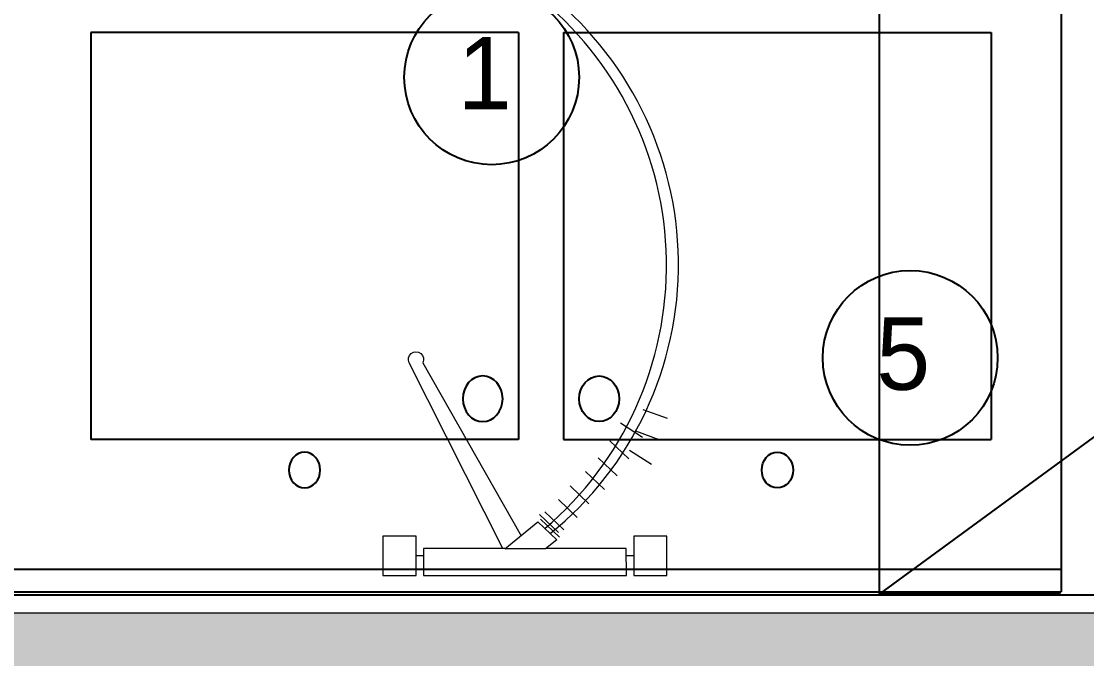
# Model space of a CAD drawing. Header units: millimetres. Extents: x -34838 to 729576, y -214038 to 121482.
# Drawn here: x 600955 to 602132, y -56235 to -55530 of the extents above; entities that cross this region are included whole.
import ezdxf
from ezdxf.enums import TextEntityAlignment as Align

# ---------------------------------------------------------------- set-up
doc = ezdxf.new("R2010")
doc.units = ezdxf.units.MM
doc.header["$MEASUREMENT"] = 0
doc.linetypes.add('ШТРИХОВА 1_2', pattern=[1300, 750, -550])
for name, color, linetype in [('OBORUD-Plosk', 1, 'Continuous'), ('OBORUD-Testi', 2, 'Continuous'), ('АБ _ 0 _ СТІНИ _ ЗОВНІШНІ .3D', 7, 'Continuous')]:
    doc.layers.add(name, color=color, linetype=linetype)
doc.layers.add('Oborydovanie', color=5, linetype='Continuous', lineweight=9)
doc.layers.add('АБ _ 0 _ СТІНИ _ ЗОВНІШНІ .3D_Ном._пера__47', color=7, linetype='Continuous', lineweight=20)
doc.styles.add('ROMANS', font='romans', dxfattribs={"height": 12})

# ---------------------------------------------------------------- blocks, each defined once
blk = doc.blocks.new('Стена_4_4', base_point=(-150, -2075))
at = {"layer": 'АБ _ 0 _ СТІНИ _ ЗОВНІШНІ .3D', "linetype": 'Continuous', "lineweight": 0, "true_color": 0x000000}
h = blk.add_hatch(dxfattribs=at)
h.set_pattern_fill('М___БЕТОН_АРМОВАНИЙ___З__C5', color=18, style=0, pattern_type=2)
h.set_pattern_definition([(45, (0, 0), (-367.6955, 367.6955), []), (45, (-183.85, 183.85), (-367.6955, 367.6955), [390, -130, 0, -130])])
h.paths.add_polyline_path([(-150, -2200), (96150, -2200), (96150, -1950), (-150, -1950)])
at = {"layer": 'АБ _ 0 _ СТІНИ _ ЗОВНІШНІ .3D_Ном._пера__47', "color": 7, "linetype": 'Continuous', "lineweight": 20, "flags": 128}
blk.add_lwpolyline([(95900, -1950), (75, -1950)], dxfattribs=at)
blk = doc.blocks.new('T15A')
at = {"layer": 'OBORUD-Plosk'}
for p, q in [((150, 0), (0, 0)), ((0, -70), (0, 0)), ((150, -2.5), (0, -2.5))]:
    blk.add_line(p, q, dxfattribs=at)
at = {"layer": 'OBORUD-Testi', "style": 'ROMANS'}
for tag, p, flags in [('MOD', (0, 33.5), 9), ('AREA', (0, 14.07), 1)]:
    blk.add_attdef(tag, p, '', height=12, dxfattribs=dict(at, flags=flags))
blk.add_attdef('POS', text='', height=12, dxfattribs=at).set_placement((16, -85), align=Align.MIDDLE)

msp = doc.modelspace()

# ---------------------------------------------------------------- linework, layer by layer
at = {"color": 3, "linetype": 'ШТРИХОВА 1_2'}
for p, q in [((601903, -56163.7), (601903, -55063.7)), ((601903, -56163.7), (603403, -55063.7)), ((603403, -56163.7), (601903, -56163.7))]:
    msp.add_line(p, q, dxfattribs=at)
msp.add_line((611990, -56164.5), (598290, -56164.5))
at = {"color": 6}
for centre in [(601474.6, -55592.1), (601937.1, -55902.3)]:
    msp.add_circle(centre, 96.6, dxfattribs=at)
at = {"layer": 'OBORUD-Plosk'}
for p, q in [((601504.1, -55542.5, -10), (601031.6, -55542.5, -10)), ((601031.6, -55542.5, -10), (601031.6, -55992.5, -10)), ((601504.1, -55542.5, -10), (601504.1, -55992.5, -10)), ((601554.1, -55542.5, -10), (602026.6, -55542.5, -10)), ((601554.1, -55542.5, -10), (601554.1, -55992.5, -10)), ((602026.6, -55542.5, -10), (602026.6, -55992.5, -10)), ((601504.1, -55992.5, -10), (601031.6, -55992.5, -10)), ((601554.1, -55992.5, -10), (602026.6, -55992.5, -10))]:
    msp.add_line(p, q, dxfattribs=at)
at = {"layer": 'OBORUD-Plosk', "linetype": 'Continuous', "extrusion": (0, 0, -1)}
for centre, major_axis in [((601464.7, -55947.5, -10), (0, -25.2)), ((601267.8, -56026.3, -10), (0, -19.8))]:
    msp.add_ellipse(centre, major_axis=major_axis, ratio=0.875, start_param=4.712389, end_param=10.995574, dxfattribs=at)
at = {"layer": 'OBORUD-Plosk', "linetype": 'Continuous'}
for centre, major_axis in [((601593.4, -55947.5, -10), (0, -25.2)), ((601790.3, -56026.3, -10), (0, -19.8))]:
    msp.add_ellipse(centre, major_axis=major_axis, ratio=0.875, start_param=4.712389, end_param=10.995574, dxfattribs=at)
at = {"layer": 'Oborydovanie', "color": 4, "ltscale": 100}
for p, q in [((601668.8, -55969.5), (601641.8, -55959.6)), ((601641.1, -55990.2), (601616.9, -55974.6)), ((601660.9, -55993.4), (601633.8, -55983.4)), ((601626.1, -56013.9), (601605.2, -55994)), ((601651.1, -56020.3), (601626.8, -56004.7)), ((601613.1, -56032.8), (601592.2, -56012.9)), ((601599.2, -56047.7), (601578.3, -56027.8)), ((601582.1, -56063.7), (601561.2, -56043.8)), ((601569.1, -56078.6), (601548.3, -56058.7)), ((601554.2, -56092.5), (601533.3, -56072.6)), ((601546.5, -56103.5), (601525.6, -56083.6)), ((601548.3, -56095.5), (601527.4, -56075.6)), ((601549.5, -56100.5), (601528.6, -56080.6))]:
    msp.add_line(p, q, dxfattribs=at)
msp.add_lwpolyline([(601486.8, -56113), (601383.4, -55907.7, -1.623199), (601398.4, -55907.7), (601507, -56098.9)], format="xyb", dxfattribs=at)
for points in [[(601546.5, -56103.5), (601534.1, -56113.5), (601489.2, -56113.5), (601525.6, -56083.6)], [(601391.2, -56120.9), (601399.3, -56120.9)], [(601399.3, -56113), (601399.3, -56142.9), (601623.4, -56142.9), (601623.3, -56113), (601534.6, -56113)], [(601489.8, -56113), (601399.3, -56113)], [(601623.3, -56120.9), (601631.5, -56120.9)], [(601391.2, -56135.9), (601399.3, -56135.9)], [(601623.4, -56135.9), (601631.5, -56135.9)]]:
    msp.add_lwpolyline(points, dxfattribs=at)
for points in [[(601391.2, -56142.9), (601391.2, -56099.4), (601354.4, -56099.4), (601354.4, -56142.9)], [(601668.2, -56142.9), (601668.2, -56099.4), (601631.5, -56099.4), (601631.5, -56142.9)]]:
    msp.add_lwpolyline(points, close=True, dxfattribs=at)
for centre, radius, start, end in [((601297.9, -55799.1), 383.1, 309.052, 52.3461), ((601286.5, -55800.2), 381.3, 310.3264, 51.5677)]:
    msp.add_arc(centre, radius, start, end, dxfattribs=at)

# ---------------------------------------------------------------- block references
at = {"layer": 'OBORUD-Plosk', "xscale": 10, "yscale": 10, "zscale": 10, "rotation": 180}
msp.add_blockref('T15A', (602103.9, -56160.9), dxfattribs=at)
at = {"layer": 'АБ _ 0 _ СТІНИ _ ЗОВНІШНІ .3D', "color": 7, "lineweight": 20}
msp.add_blockref('Стена_4_4', (526030, -56309.5), dxfattribs=at)

# ---------------------------------------------------------------- texts
at = {"color": 6, "char_height": 80, "attachment_point": 1}
for s, heights, insert in [('\\pxqc;1', [0], (601239.3, -55547.4)), ('\\pxqc;5', [80], (601701.8, -55857.6))]:
    msp.add_mtext_dynamic_manual_height_columns(s, width=455.137, gutter_width=12.5, heights=heights, dxfattribs=dict(at, insert=insert))

doc.saveas('drawing.dxf')
